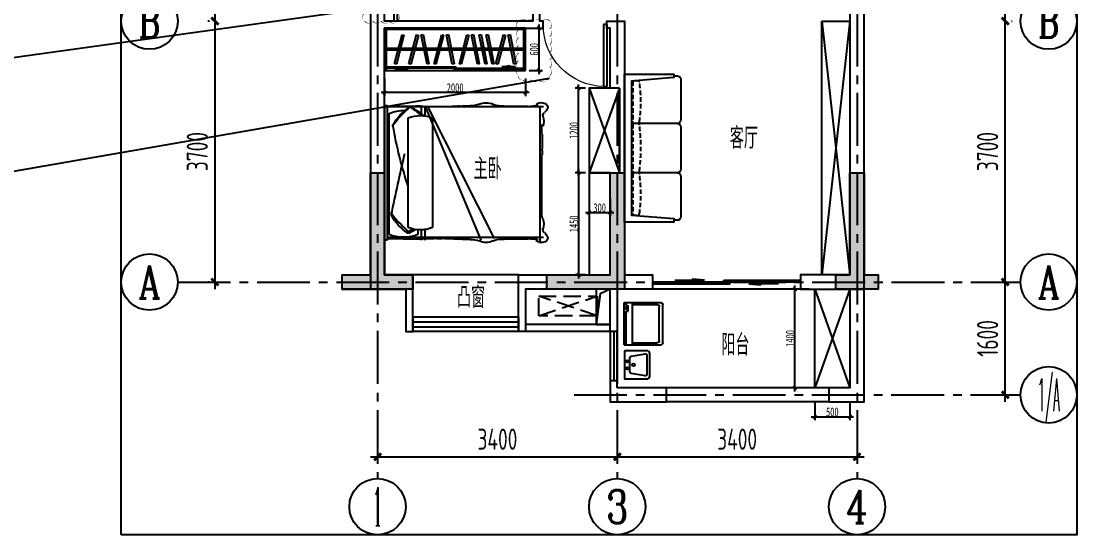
# Model space of a CAD drawing. Header units: millimetres. Extents: x -114775 to 228300, y -175499 to 108657.
# Drawn here: x 21419 to 36392, y -72036 to -64750 of the extents above; entities that cross this region are included whole.
import ezdxf
from ezdxf.enums import TextEntityAlignment as Align

# ---------------------------------------------------------------- set-up
doc = ezdxf.new("R2010")
doc.units = ezdxf.units.MM
doc.header["$LTSCALE"] = 1000
for name, pattern in [('CENTER', [50.8, 31.75, -6.35, 6.35, -6.35]), ('CENTER2', [1.125, 0.75, -0.125, 0.125, -0.125]), ('DASH', [0.35, 0.25, -0.1]), ('DASHED', [19.05, 12.7, -6.35])]:
    doc.linetypes.add(name, pattern=pattern)
doc.layers.get('0').update_dxf_attribs({"linetype": 'CONTINUOUS'})
doc.layers.get('Defpoints').update_dxf_attribs({"color": 6, "linetype": 'CONTINUOUS'})
for name, color, linetype in [('6#轴网(1-4)20181120$0$11 12 17 18 19 20 21 22-ZW$0$AXIS_轴号_A', 8, 'CONTINUOUS'), ('6#轴网(1-4)20181120$0$11 12 17 18 19 20 21 22-ZW$0$AXIS_轴文_A', 8, 'CONTINUOUS'), ('6#轴网(1-4)20181120$0$AXIS_TEXT', 8, 'CONTINUOUS'), ('A-FUR', 8, 'CONTINUOUS'), ('A-Lvtry', 5, 'CONTINUOUS'), ('A-洞口', 105, 'CONTINUOUS'), ('A-看线', 105, 'CONTINUOUS'), ('A-空调室外机', 5, 'DASH'), ('AE-FLOR', 151, 'CONTINUOUS'), ('AXIS', 253, 'CENTER'), ('DIM', 3, 'CONTINUOUS'), ('P-活动家具', 146, 'CONTINUOUS'), ('PUB_HATCH', 8, 'CONTINUOUS'), ('PUB_TEXT', 7, 'CONTINUOUS'), ('WALL', 2, 'CONTINUOUS'), ('WINDOW', 4, 'CONTINUOUS'), ('剪力墙', 6, 'CONTINUOUS'), ('家具', 8, 'CONTINUOUS'), ('栏杆', 142, 'CONTINUOUS')]:
    doc.layers.add(name, color=color, linetype=linetype)
doc.layers.add('S-ANNO-REVS', color=1, linetype='CONTINUOUS', true_color=0xff0000, plot=False)
doc.styles.add('6#轴网(1-4)20181120$0$11 12 17 18 19 20 21 22-ZW$0$_TCH_AXIS', font='COMPLEX', dxfattribs={"bigfont": 'GBCBIG'})
doc.styles.add('6#轴网(1-4)20181120$0$COMPLEX', font='COMPLEX')
doc.styles.add('DIM', font='', dxfattribs={"width": 0.7})
doc.styles.get("Standard").update_dxf_attribs({"font": 'tssdeng.shx', "bigfont": 'tssdchn.shx'})
doc.styles.add('ZZ', font='tssdeng.shx', dxfattribs={"width": 0.7, "bigfont": 'tssdchn.shx'})
doc.styles.get('DIM').set_extended_font_data('SimSun')
doc.dimstyles.new('TSSD_100_100', dxfattribs={"dimtxt": 300, "dimasz": 100, "dimexe": 100, "dimexo": 250, "dimgap": 100, "dimtad": 1, "dimdec": 0, "dimzin": 0, "dimdsep": 46, "dimtxsty": 'ZZ', "dimblk": 'ARCHTICK', "dimcen": 0, "dimdle": 100, "dimclrd": 256, "dimclrt": 7, "dimadec": 0, "dimazin": 0, "dimtfac": 1, "dimtdec": 0, "dimtix": 1, "dimtmove": 2, "dimatfit": 3, "dimfxl": 0, "dimtolj": 1, "dimtzin": 0, "dimarcsym": 0})
doc.dimstyles.new('金螳螂1-50', dxfattribs={"dimscale": 50, "dimtxt": 2.5, "dimasz": 1, "dimexe": 1, "dimexo": 1, "dimgap": 0.1, "dimtad": 1, "dimdec": 0, "dimrnd": 5, "dimzin": 0, "dimdsep": 46, "dimtxsty": 'DIM', "dimblk": 'ARCHTICK', "dimcen": 2, "dimdle": 1, "dimclrd": 254, "dimclre": 254, "dimclrt": 30, "dimadec": 0, "dimazin": 0, "dimtfac": 1, "dimtdec": 0, "dimtix": 1, "dimtmove": 2, "dimatfit": 3, "dimldrblk": 'A', "dimfxl": 0, "dimtolj": 1, "dimtzin": 0, "dimarcsym": 0})

# ---------------------------------------------------------------- blocks, each defined once
blk = doc.blocks.new('u5g')
at = {"color": 8, "linetype": 'DASH', "ltscale": 20}
for p, q in [((28966, -300), (28976, -300)), ((28966, -350), (28976, -350)), ((28976, -300), (28976, -350)), ((30641, -313), (28976, -313)), ((30641, -338), (28976, -338)), ((30651, -300), (30641, -300)), ((30641, -300), (30641, -350)), ((30651, -350), (30641, -350))]:
    blk.add_line(p, q, dxfattribs=at)
at = {"color": 8, "ltscale": 20}
for p, q in [((29071, -623), (29236, -623)), ((29236, -623), (29141, -642)), ((29141, -642), (29141, -623)), ((30381, -595), (30476, -576)), ((30546, -595), (30381, -595)), ((30476, -576), (30476, -595))]:
    blk.add_line(p, q, dxfattribs=at)
at = {"linetype": 'DASH', "ltscale": 20}
for points in [[(30671, 0), (28946, 0), (28946, -650), (30671, -650)], [(28966, -595), (29819, -595), (29819, -615), (28966, -615)], [(29799, -615), (30651, -615), (30651, -635), (29799, -635)]]:
    blk.add_lwpolyline(points, close=True, dxfattribs=at)
blk.add_lwpolyline([(30651, -650), (30651, -20), (28966, -20), (28966, -650)], dxfattribs=at)
at = {"color": 8, "linetype": 'DASH', "ltscale": 20}
for points in [[(29067, -548), (29160, -100), (29183, -105), (29090, -552)], [(29243, -548), (29337, -100), (29360, -105), (29266, -552)], [(29465, -554), (29394, -102), (29417, -98), (29488, -550)], [(29551, -548), (29644, -100), (29667, -105), (29574, -552)], [(29774, -554), (29703, -102), (29726, -98), (29797, -550)], [(29860, -548), (29953, -100), (29976, -105), (29883, -552)], [(30081, -554), (30010, -102), (30033, -98), (30104, -550)], [(30174, -554), (30103, -102), (30127, -98), (30197, -550)], [(30260, -554), (30189, -102), (30212, -98), (30283, -550)], [(30306, -548), (30400, -100), (30423, -105), (30329, -552)], [(30527, -554), (30456, -102), (30480, -98), (30550, -550)]]:
    blk.add_lwpolyline(points, close=True, dxfattribs=at)
blk = doc.blocks.new('床-次')
for p, q in [((-40, -1150, 0), (-40, 750)), ((-40, 750), (0, 750)), ((0, 750), (0, -1150, 0)), ((-40, 738), (-2254, 738, 0)), ((-40, 738), (-2254, 738, 0)), ((-2200, 738, 0), (-2200, -1201, 0)), ((-608, 738), (-1552, -1132, 0)), ((-575, 738), (-1364, -1158, 0)), ((-571, 738), (-571, 606)), ((-520, 738), (-520, 615)), ((-63, -1076, 0), (-63, 641)), ((-678, 577), (-678, -978, 0)), ((-336, -978, 0), (-336, 577)), ((-571, -991, 0), (-571, -1158, 0)), ((-520, -1000, 0), (-520, -1158, 0)), ((-473, -1011, 0), (-473, -1076, 0)), ((-40, -1112, 0), (-2254, -1112, 0)), ((-40, -1115, 0), (-2254, -1115, 0)), ((0, -1150, 0), (-40, -1150, 0)), ((0, -1150, 0), (0, -1150, 0))]:
    blk.add_line(p, q)
for centre, radius, start, end in [((-2251, 726, 0), 61.8, 114.6552, 197.0582), ((-2225, 689, 0), 106, 45.7841, 118.7213), ((-2151, 749, 0), 16, 93.3957, 183.4418), ((-1636, 955), 209, 267.1562, 297.4576), ((-1447, 581), 210, 87.9632, 116.1276), ((-1431, 599), 192, 63.047, 92.6492), ((-1226, 1105), 355, 250.6064, 272.328), ((-1221, -1525), 2276, 85.9688, 89.7495), ((-2183, 764, 0), 138, 203.7061, 231.956), ((-2298, 610, 0), 53.6, 340.2311, 55.8644), ((-2166, -467, 0), 1215, 83.9678, 90.0408), ((-1899, 5580, 0), 4841, 268.3597, 272.9952), ((-909, 2045), 1309, 263.3302, 272.3581), ((-778, -774), 1513, 87.0776, 92.9224), ((-656, 1541), 806, 266.782, 275.5915), ((-507, 162), 449, 67.6212, 112.3788), ((-481, 164), 584, 86.0367, 99.5331), ((-58, 47), 749, 113.8347, 131.4622), ((532, -530), 1549, 124.5749, 131.8881), ((-775, -20652), 21401, 88.4924, 89.1043), ((-1547, -637), 1811, 37.3131, 49.4206), ((-690, 186), 638, 26.4088, 59.0003), ((-268, 143), 539, 67.6212, 92.1024), ((-160, -2198), 2940, 87.6616, 91.0116), ((-2020, 531, 0), 236, 164.9987, 197.1808), ((-2203, 452, 0), 43.4, 129.0734, 167.946), ((-3162, 430, 0), 934, 354.9526, 3.4165), ((-6496, 1599, 0), 6477, 341.995, 349.9541), ((5543, 272, 0), 7776, 179.4426, 181.0757), ((-1420, 79, 0), 813, 176.6723, 181.7242), ((-31235, -432, 0), 29007, 359.3067, 0.9616), ((-24545, -5741, 0), 24944, 11.4301, 13.4742), ((-2020, -928, 0), 236, 162.8192, 195.0013), ((-2529, -762, 0), 300, 341.3052, 356.0421), ((-1524, 333, 0), 1811, 309.9646, 322.6869), ((-667, -514, 0), 638, 300.9997, 333.5912), ((-2298, -1007, 0), 53.6, 304.1356, 19.7689), ((-507, -563, 0), 449, 247.6212, 292.3788), ((-35, -375, 0), 749, 237.4638, 246.1653), ((555, 226, 0), 1549, 231.6372, 235.4251), ((-2251, -1123, 0), 61.8, 162.9418, 245.3448), ((-2183, -1161, 0), 138, 128.044, 156.2939), ((-2225, -1086, 0), 106, 241.2787, 314.2159), ((-2166, 70, 0), 1215, 269.9592, 276.0322), ((-2151, -1146, 0), 16, 176.5582, 266.6043), ((-1899, -5977, 0), 4841, 87.0048, 91.6403), ((-1636, -1352, 0), 209, 62.5424, 92.8438), ((-1447, -978, 0), 210, 243.8724, 272.0368), ((-1431, -996, 0), 192, 267.3508, 296.953), ((-1226, -1502, 0), 355, 87.672, 109.3936), ((-1221, 1128, 0), 2276, 270.2505, 274.0312), ((-909, -2442, 0), 1309, 87.6419, 96.6698), ((-778, 377, 0), 1513, 267.0776, 272.9224), ((-656, -1938, 0), 806, 84.4085, 93.218), ((-481, -561, 0), 584, 260.4669, 273.9633), ((-268, -577, 0), 539, 247.6212, 292.3788), ((-775, 20255, 0), 21401, 270.8957, 271.5076), ((-160, 1801, 0), 2940, 268.9884, 272.3384)]:
    blk.add_arc(centre, radius, start, end)
blk = doc.blocks.new('6#轴网(1-4)20181120$0$_AXISO')
at = {"color": 8}
blk.add_circle((0, 0), 0.5, dxfattribs=at)
at = {"layer": '6#轴网(1-4)20181120$0$AXIS_TEXT', "color": 8, "style": '6#轴网(1-4)20181120$0$COMPLEX', "width": 1.041667}
blk.add_attdef('A', text='', height=0.56, dxfattribs=at).set_placement((-0.25, -0.28), (0.25, -0.28), align=Align.FIT)
blk = doc.blocks.new('_ArchTick')
at = {"color": 0, "linetype": 'ByBlock', "const_width": 0.4}
blk.add_lwpolyline([(-0.5, -0.5), (0.5, 0.5)], dxfattribs=at)
blk = doc.blocks.new('*D385')
at = {"layer": 'Defpoints', "color": 0}
for p in [(3400, -1600), (0, -1725), (3400, -2379)]:
    blk.add_point(p, dxfattribs=at)
at = {"layer": 'DIM', "color": 0, "lineweight": -2}
for p, q in [((3400, -1850), (3400, -2479)), ((0, -1975), (0, -2479))]:
    blk.add_line(p, q, dxfattribs=at)
at = {"layer": 'DIM', "lineweight": -2}
blk.add_line((-100, -2379), (3500, -2379), dxfattribs=at)
at = {"layer": 'DIM', "lineweight": -2, "xscale": 100, "yscale": 100, "zscale": 100, "rotation": 180}
blk.add_blockref('_ArchTick', (0, -2379), dxfattribs=at)
at = {"layer": 'DIM', "lineweight": -2, "xscale": 100, "yscale": 100, "zscale": 100}
blk.add_blockref('_ArchTick', (3400, -2379), dxfattribs=at)
at = {"layer": 'DIM', "color": 7, "insert": (1700, -2129), "char_height": 300, "attachment_point": 5, "style": 'ZZ'}
blk.add_mtext('\\A1;3400', dxfattribs=at)
blk = doc.blocks.new('*D386')
at = {"layer": 'Defpoints', "color": 0}
for p in [(3400, -1600), (6800, -1600), (6800, -2379)]:
    blk.add_point(p, dxfattribs=at)
at = {"layer": 'DIM', "color": 0, "lineweight": -2}
for p, q in [((3400, -1850), (3400, -2479)), ((6800, -1850), (6800, -2479))]:
    blk.add_line(p, q, dxfattribs=at)
at = {"layer": 'DIM', "lineweight": -2}
blk.add_line((3300, -2379), (6900, -2379), dxfattribs=at)
at = {"layer": 'DIM', "lineweight": -2, "xscale": 100, "yscale": 100, "zscale": 100, "rotation": 180}
blk.add_blockref('_ArchTick', (3400, -2379), dxfattribs=at)
at = {"layer": 'DIM', "lineweight": -2, "xscale": 100, "yscale": 100, "zscale": 100}
blk.add_blockref('_ArchTick', (6800, -2379), dxfattribs=at)
at = {"layer": 'DIM', "color": 7, "insert": (5100, -2129), "char_height": 300, "attachment_point": 5, "style": 'ZZ'}
blk.add_mtext('\\A1;3400', dxfattribs=at)
blk = doc.blocks.new('*D387')
at = {"layer": 'Defpoints', "color": 0}
for p in [(-2135, 5800), (-2307, 3800), (-2135, 3800)]:
    blk.add_point(p, dxfattribs=at)
at = {"layer": 'DIM', "lineweight": -2}
blk.add_line((-2307, 5900), (-2307, 3700), dxfattribs=at)
at = {"layer": 'DIM', "color": 0, "lineweight": -2}
for p, q in [((-2385, 5800), (-2407, 5800)), ((-2385, 3800), (-2407, 3800))]:
    blk.add_line(p, q, dxfattribs=at)
at = {"layer": 'DIM', "lineweight": -2, "xscale": 100, "yscale": 100, "zscale": 100}
for p, rotation in [((-2307, 5800), 90), ((-2307, 3800), 270)]:
    blk.add_blockref('_ArchTick', p, dxfattribs=dict(at, rotation=rotation))
at = {"layer": 'DIM', "color": 7, "insert": (-2557, 4800), "char_height": 300, "attachment_point": 5, "rotation": 90, "style": 'ZZ'}
blk.add_mtext('\\A1;2000', dxfattribs=at)
blk = doc.blocks.new('*D388')
at = {"layer": 'Defpoints', "color": 0}
for p in [(-2135, 3800), (-2307, 100), (-2135, 100)]:
    blk.add_point(p, dxfattribs=at)
at = {"layer": 'DIM', "lineweight": -2}
blk.add_line((-2307, 3900), (-2307, 0), dxfattribs=at)
at = {"layer": 'DIM', "color": 0, "lineweight": -2}
for p, q in [((-2385, 3800), (-2407, 3800)), ((-2385, 100), (-2407, 100))]:
    blk.add_line(p, q, dxfattribs=at)
at = {"layer": 'DIM', "lineweight": -2, "xscale": 100, "yscale": 100, "zscale": 100}
for p, rotation in [((-2307, 3800), 90), ((-2307, 100), 270)]:
    blk.add_blockref('_ArchTick', p, dxfattribs=dict(at, rotation=rotation))
at = {"layer": 'DIM', "color": 7, "insert": (-2557, 1950), "char_height": 300, "attachment_point": 5, "rotation": 90, "style": 'ZZ'}
blk.add_mtext('\\A1;3700', dxfattribs=at)
blk = doc.blocks.new('*D390')
at = {"layer": 'Defpoints', "color": 0}
for p in [(8739, 100), (8902, 100), (8739, -1500)]:
    blk.add_point(p, dxfattribs=at)
at = {"layer": 'DIM', "lineweight": -2}
blk.add_line((8902, -1600), (8902, 200), dxfattribs=at)
at = {"layer": 'DIM', "color": 0, "lineweight": -2}
for p, q in [((8989, 100), (9002, 100)), ((8989, -1500), (9002, -1500))]:
    blk.add_line(p, q, dxfattribs=at)
at = {"layer": 'DIM', "lineweight": -2, "xscale": 100, "yscale": 100, "zscale": 100}
for p, rotation in [((8902, 100), 90), ((8902, -1500), 270)]:
    blk.add_blockref('_ArchTick', p, dxfattribs=dict(at, rotation=rotation))
at = {"layer": 'DIM', "color": 7, "insert": (8652, -700), "char_height": 300, "attachment_point": 5, "rotation": 90, "style": 'ZZ'}
blk.add_mtext('\\A1;1600', dxfattribs=at)
blk = doc.blocks.new('*D391')
at = {"layer": 'Defpoints', "color": 0}
for p in [(8739, 3800), (8902, 3800), (8739, 100)]:
    blk.add_point(p, dxfattribs=at)
at = {"layer": 'DIM', "lineweight": -2}
blk.add_line((8902, 0), (8902, 3900), dxfattribs=at)
at = {"layer": 'DIM', "color": 0, "lineweight": -2}
for p, q in [((8989, 3800), (9002, 3800)), ((8989, 100), (9002, 100))]:
    blk.add_line(p, q, dxfattribs=at)
at = {"layer": 'DIM', "lineweight": -2, "xscale": 100, "yscale": 100, "zscale": 100}
for p, rotation in [((8902, 3800), 90), ((8902, 100), 270)]:
    blk.add_blockref('_ArchTick', p, dxfattribs=dict(at, rotation=rotation))
at = {"layer": 'DIM', "color": 7, "insert": (8652, 1950), "char_height": 300, "attachment_point": 5, "rotation": 90, "style": 'ZZ'}
blk.add_mtext('\\A1;3700', dxfattribs=at)
blk = doc.blocks.new('*D392')
at = {"layer": 'Defpoints', "color": 0}
for p in [(8739, 5800), (8902, 5800), (8739, 3800)]:
    blk.add_point(p, dxfattribs=at)
at = {"layer": 'DIM', "lineweight": -2}
blk.add_line((8902, 3700), (8902, 5900), dxfattribs=at)
at = {"layer": 'DIM', "color": 0, "lineweight": -2}
for p, q in [((8989, 5800), (9002, 5800)), ((8989, 3800), (9002, 3800))]:
    blk.add_line(p, q, dxfattribs=at)
at = {"layer": 'DIM', "lineweight": -2, "xscale": 100, "yscale": 100, "zscale": 100}
for p, rotation in [((8902, 5800), 90), ((8902, 3800), 270)]:
    blk.add_blockref('_ArchTick', p, dxfattribs=dict(at, rotation=rotation))
at = {"layer": 'DIM', "color": 7, "insert": (8652, 4800), "char_height": 300, "attachment_point": 5, "rotation": 90, "style": 'ZZ'}
blk.add_mtext('\\A1;2000', dxfattribs=at)
blk = doc.blocks.new('A$C68CA6050')
blk.add_wipeout([(0, 850), (2100, 850), (2100, 150), (2075, 150), (2075, 100), (2072, 83), (2060, 65), (2040, 52), (2025, 50), (1450, 50), (1437, 52), (1423, 58), (1415, 65), (1407, 74), (1403, 82), (1400, 100), (1398, 86), (1395, 79), (1391, 71), (1380, 60), (1364, 52), (1350, 50), (750, 50), (733, 53), (725, 57), (715, 65), (708, 73), (703, 82), (701, 89), (700, 100), (698, 86), (694, 77), (691, 71), (685, 65), (677, 58), (670, 54), (650, 50), (641, 50), (75, 50), (58, 53), (40, 65), (32, 75), (26, 89), (25, 100), (25, 150), (0, 150)]).translate(0, 0, 0).dxf.layer = 'P-活动家具'
at = {"layer": 'P-活动家具', "elevation": 0}
blk.add_lwpolyline([(1050, 50), (1043, 50), (750, 50, -0.414214), (700, 100, -0.414214), (650, 50), (75, 50, -0.414214), (25, 100), (25, 150), (0, 150), (0, 850), (1050, 850), (2100, 850), (2100, 150), (2075, 150), (2075, 100, -0.414214), (2025, 50), (1450, 50, -0.414214), (1400, 100, -0.414214), (1350, 50), (1057, 50)], format="xyb", close=True, dxfattribs=at)
for points in [[(0, 850), (2100, 850), (2100, 150), (2050, 150), (2000, 750), (100, 750), (50, 150), (0, 150), (0, 850)], [(700, 100), (700, 750)], [(1400, 100), (1400, 750)]]:
    blk.add_lwpolyline(points, dxfattribs=at)
at = {"layer": 'P-活动家具', "color": 251, "linetype": 'DASHED', "ltscale": 0.005, "elevation": 0}
for points in [[(103, 729, -0.008996), (692, 729, -0.12873), (695, 650, -0.310462), (679, 636, -0.072657), (116, 636, -0.310462), (101, 650, -0.12873), (103, 729, -0.746294)], [(1392, 729, 0.007743), (708, 729, 0.12873), (705, 650, 0.310462), (721, 636, 0.062134), (1379, 636, 0.310462), (1395, 650, 0.12873), (1392, 729, 0.746294)], [(1996, 729, 0.009023), (1409, 729, 0.12873), (1406, 650, 0.310462), (1422, 636, 0.072882), (1983, 636, 0.310462), (1999, 650, 0.12873), (1996, 729, 0.746294)]]:
    blk.add_lwpolyline(points, format="xyb", dxfattribs=at)
blk = doc.blocks.new('*D343')
at = {"layer": 'Defpoints', "color": 0}
for p in [(26574, -65450), (28574, -65450), (26574, -65762)]:
    blk.add_point(p, dxfattribs=at)
at = {"layer": 'DIM', "color": 254, "lineweight": -2}
for p, q in [((26574, -65562), (26574, -65812)), ((28574, -65562), (28574, -65812)), ((28624, -65762), (26524, -65762))]:
    blk.add_line(p, q, dxfattribs=at)
at = {"layer": 'DIM', "color": 254, "lineweight": -2, "xscale": 50, "yscale": 50, "zscale": 50, "rotation": 180}
blk.add_blockref('_ArchTick', (26574, -65762), dxfattribs=at)
at = {"layer": 'DIM', "color": 254, "lineweight": -2, "xscale": 50, "yscale": 50, "zscale": 50}
blk.add_blockref('_ArchTick', (28574, -65762), dxfattribs=at)
at = {"layer": 'DIM', "color": 30, "insert": (27574, -65694), "char_height": 125, "attachment_point": 5, "style": 'DIM'}
blk.add_mtext('\\A1;2000', dxfattribs=at)
blk = doc.blocks.new('A')
for p, q in [((-0.37, 0), (-2.13, 0)), ((-1.44, 1.15), (-1.09, 1.44)), ((-1.44, 1.15), (-0.37, 0)), ((-1.44, -1.15), (-0.37, 0)), ((-1.09, 1.44), (0, 0)), ((-1.09, -1.44), (0, 0)), ((-1.44, -1.15), (-1.09, -1.44))]:
    blk.add_line(p, q)
for points in [[(-1.44, 1.15), (-1.09, 1.44), (-0.37, 0), (0, 0)], [(-1.44, -1.15), (-1.09, -1.44), (-0.37, 0), (0, 0)]]:
    blk.add_solid(points)
blk = doc.blocks.new('ktswaj')
at = {"linetype": 'DASH'}
blk.add_lwpolyline([(15990, 179083), (15990, 178253), (16268, 178253), (16268, 179083)], close=True, dxfattribs=at)
for points in [[(15990, 179083), (16268, 178253)], [(15990, 178253), (16268, 179083)]]:
    blk.add_lwpolyline(points, dxfattribs=at)
blk = doc.blocks.new('$DorLib2D$00000131')
at = {"color": 0, "linetype": 'Continuous'}
for p, q in [((0.15, 0.125), (0.2319, 0.1973)), ((0.2319, 0.1973), (0.2319, 0.125)), ((-0.5, 0.125), (-0.5, 0)), ((0.0192, 0.125), (-0.5, 0.125)), ((0.0192, 0), (0.0192, 0.125)), ((0.35, 0.125), (0.15, 0.125)), ((-0.5, 0), (0.0192, 0)), ((-0.024, 0), (0.5, 0)), ((-0.024, -0.125), (-0.024, 0)), ((0.5, 0), (0.5, -0.125)), ((-0.35, -0.125), (-0.15, -0.125)), ((-0.2319, -0.1973), (-0.2319, -0.125)), ((-0.15, -0.125), (-0.2319, -0.1973)), ((0.5, -0.125), (-0.024, -0.125))]:
    blk.add_line(p, q, dxfattribs=at)
blk = doc.blocks.new('$TCHSYS$WIN2D')
for p, q in [((-0.5, 0.5), (0.5, 0.5)), ((-0.5, 0.5), (-0.5, -0.5)), ((0.5, 0.5), (0.5, -0.5)), ((0.5, 0.1667), (-0.5, 0.1667)), ((0.5, -0.1667), (-0.5, -0.1667)), ((-0.5, -0.5), (0.5, -0.5))]:
    blk.add_line(p, q)
blk = doc.blocks.new('$DorLib2D$00000001')
for p, q in [((0.45, 0.975), (0.5, 0.975)), ((0.45, 0), (0.45, 0.975)), ((0.5, 0), (0.5, 0.975)), ((0.5, 0), (0.45, 0))]:
    blk.add_line(p, q)
at = {"lineweight": 13}
blk.add_arc((0.475, 0), 0.975, 91.4693, 180, dxfattribs=at)
blk = doc.blocks.new('B20190310213323')
at = {"layer": 'PUB_HATCH'}
for points in [[(-400, 0), (-400, 200), (0, 200), (0, 1650), (200, 1650), (200, 200), (600, 200), (600, 0)], [(3400, 200), (3400, 1650), (3600, 1650), (3600, 0), (2500, 0), (2500, 200)], [(6600, 0), (6600, 200), (6800, 200), (6800, 1650), (7000, 1650), (7000, 200), (7200, 200), (7200, 0)]]:
    blk.add_hatch(color=256, dxfattribs=at).paths.add_polyline_path(points)
at = {"layer": 'A-洞口'}
blk.add_lwpolyline([(3200, 0), (3200, -500), (3400, -500), (3400, 0)], close=True, dxfattribs=at)
blk.add_lwpolyline([(3400, 0), (3257, -66), (3200, -500)], dxfattribs=at)
at = {"layer": 'A-看线'}
blk.add_lwpolyline([(2100, 200), (600, 200)], dxfattribs=at)
at = {"layer": 'AE-FLOR'}
for points in [[(3400, -600), (3400, -1300)], [(3500, -1300), (3500, -600)], [(6500, -1400), (4200, -1400)], [(6500, -1600), (4200, -1600)]]:
    blk.add_lwpolyline(points, dxfattribs=at)
at = {"layer": 'WALL'}
for p, q in [((3530, 2850), (3530, 1650)), ((3600, 2850), (3600, 1650))]:
    blk.add_line(p, q, dxfattribs=at)
for points in [[(7000, 100), (7000, 9000), (6700, 9000), (6700, 8800), (6800, 8800), (6800, 200), (6100, 200), (6100, 0), (6800, 0), (6800, -1400), (6500, -1400), (6500, -1600), (7000, -1600)], [(3500, -1400), (3500, -1300), (3400, -1300), (3400, -1600), (4200, -1600), (4200, -1400)]]:
    blk.add_lwpolyline(points, close=True, dxfattribs=at)
for points in [[(600, -400), (600, 200), (200, 200), (200, 3700), (2450, 3700), (2450, 3800), (2400, 3800), (2400, 4800), (2300, 4800), (2300, 3800), (200, 3800), (200, 6500), (0, 6500), (0, 0), (500, 0), (500, -600), (600, -600), (600, -400)], [(200, 5700), (200, 4800), (380, 4800), (380, 3800)], [(200, 4750), (330, 4750), (330, 3800)], [(3400, 2850), (3400, 3700), (3350, 3700), (3350, 3800), (3600, 3800), (3600, 2850)], [(3530, 2850), (3400, 2850), (3400, 2850)], [(3600, 1650), (3600, 200), (4000, 200), (4000, 0), (3500, 0), (3500, -600), (3400, -600), (3400, 0), (2200, 0), (2200, -600), (2100, -600), (2100, -400), (2100, 200), (3400, 200), (3400, 1650)], [(3400, 1650), (3530, 1650)]]:
    blk.add_lwpolyline(points, dxfattribs=at)
at = {"layer": 'WINDOW'}
blk.add_line((6100, 0), (4000, 0), dxfattribs=at)
at = {"layer": '剪力墙', "elevation": 0}
for points in [[(-400, 0), (-400, 200), (0, 200), (0, 1650), (200, 1650), (200, 200), (600, 200), (600, 0), (-400, 0), (200, 0)], [(6600, 0), (6600, 200), (6800, 200), (6800, 1650), (7000, 1650), (7000, 200), (7200, 200), (7200, 0), (6600, 0), (7000, 0)], [(3600, 200), (3600, 200)]]:
    blk.add_lwpolyline(points, dxfattribs=at)
blk.add_lwpolyline([(3400, 200), (3400, 1650), (3600, 1650), (3600, 0), (2500, 0), (2500, 200)], close=True, dxfattribs=at)
at = {"layer": '栏杆'}
for points in [[(3400, -500), (2200, -500)], [(3400, -600), (2200, -600)]]:
    blk.add_lwpolyline(points, dxfattribs=at)
at = {"layer": 'A-空调室外机', "extrusion": (0, 0, -1), "zscale": -1, "rotation": 90}
blk.add_blockref('ktswaj', (175868, -16368), dxfattribs=at)
at = {"layer": 'WINDOW', "xscale": -900, "yscale": 900, "zscale": -900, "rotation": 180}
blk.add_blockref('$DorLib2D$00000001', (2900, 3750), dxfattribs=at)
at = {"layer": 'WINDOW', "yscale": 200}
for name, p, xscale, zscale in [('$DorLib2D$00000131', (5050, 100), -2100, 2100), ('$TCHSYS$WIN2D', (1350, -500), -1500, 1500)]:
    blk.add_blockref(name, p, dxfattribs=dict(at, xscale=xscale, zscale=zscale))
blk = doc.blocks.new('*D437')
at = {"layer": 'Defpoints', "color": 0}
for p in [(29474, -66900), (29774, -66900), (29774, -67465)]:
    blk.add_point(p, dxfattribs=at)
at = {"layer": 'DIM', "color": 254, "lineweight": -2}
for p, q in [((29474, -67265), (29474, -67515)), ((29774, -67265), (29774, -67515)), ((29424, -67465), (29824, -67465))]:
    blk.add_line(p, q, dxfattribs=at)
at = {"layer": 'DIM', "color": 254, "lineweight": -2, "xscale": 50, "yscale": 50, "zscale": 50, "rotation": 180}
blk.add_blockref('_ArchTick', (29474, -67465), dxfattribs=at)
at = {"layer": 'DIM', "color": 254, "lineweight": -2, "xscale": 50, "yscale": 50, "zscale": 50}
blk.add_blockref('_ArchTick', (29774, -67465), dxfattribs=at)
at = {"layer": 'DIM', "color": 30, "insert": (29624, -67397), "char_height": 125, "attachment_point": 5, "style": 'DIM'}
blk.add_mtext('\\A1;300', dxfattribs=at)
blk = doc.blocks.new('*D438')
at = {"layer": 'Defpoints', "color": 0}
for p in [(28574, -64850), (28764, -64850), (28574, -65450)]:
    blk.add_point(p, dxfattribs=at)
at = {"layer": 'DIM', "color": 254, "lineweight": -2}
for p, q in [((28764, -65500), (28764, -64800)), ((28624, -64850), (28814, -64850)), ((28624, -65450), (28814, -65450))]:
    blk.add_line(p, q, dxfattribs=at)
at = {"layer": 'DIM', "color": 254, "lineweight": -2, "xscale": 50, "yscale": 50, "zscale": 50}
for p, rotation in [((28764, -64850), 90), ((28764, -65450), 270)]:
    blk.add_blockref('_ArchTick', p, dxfattribs=dict(at, rotation=rotation))
at = {"layer": 'DIM', "color": 30, "insert": (28696, -65150), "char_height": 125, "attachment_point": 5, "rotation": 90, "style": 'DIM'}
blk.add_mtext('\\A1;600', dxfattribs=at)
blk = doc.blocks.new('*D443')
at = {"layer": 'Defpoints', "color": 0}
for p in [(32394, -68550), (32674, -68550), (32674, -69950)]:
    blk.add_point(p, dxfattribs=at)
at = {"layer": 'DIM', "color": 254, "lineweight": -2}
for p, q in [((32594, -68550), (32344, -68550)), ((32394, -70000), (32394, -68500)), ((32594, -69950), (32344, -69950))]:
    blk.add_line(p, q, dxfattribs=at)
at = {"layer": 'DIM', "color": 254, "lineweight": -2, "xscale": 50, "yscale": 50, "zscale": 50}
for p, rotation in [((32394, -68550), 90), ((32394, -69950), 270)]:
    blk.add_blockref('_ArchTick', p, dxfattribs=dict(at, rotation=rotation))
at = {"layer": 'DIM', "color": 30, "insert": (32326, -69250), "char_height": 125, "attachment_point": 5, "rotation": 90, "style": 'DIM'}
blk.add_mtext('\\A1;1400', dxfattribs=at)
blk = doc.blocks.new('*D444')
at = {"layer": 'Defpoints', "color": 0}
for p in [(32674, -69950), (33174, -69950), (33174, -70360)]:
    blk.add_point(p, dxfattribs=at)
at = {"layer": 'DIM', "color": 254, "lineweight": -2}
for p, q in [((32674, -70160), (32674, -70410)), ((33174, -70160), (33174, -70410)), ((32624, -70360), (33224, -70360))]:
    blk.add_line(p, q, dxfattribs=at)
at = {"layer": 'DIM', "color": 254, "lineweight": -2, "xscale": 50, "yscale": 50, "zscale": 50, "rotation": 180}
blk.add_blockref('_ArchTick', (32674, -70360), dxfattribs=at)
at = {"layer": 'DIM', "color": 254, "lineweight": -2, "xscale": 50, "yscale": 50, "zscale": 50}
blk.add_blockref('_ArchTick', (33174, -70360), dxfattribs=at)
at = {"layer": 'DIM', "color": 30, "insert": (32924, -70293), "char_height": 125, "attachment_point": 5, "style": 'DIM'}
blk.add_mtext('\\A1;500', dxfattribs=at)
blk = doc.blocks.new('*D445')
at = {"layer": 'Defpoints', "color": 0}
for p in [(29326, -65700), (29474, -65700), (29474, -66900)]:
    blk.add_point(p, dxfattribs=at)
at = {"layer": 'DIM', "color": 254, "lineweight": -2}
for p, q in [((29424, -65700), (29276, -65700)), ((29326, -66950), (29326, -65650)), ((29424, -66900), (29276, -66900))]:
    blk.add_line(p, q, dxfattribs=at)
at = {"layer": 'DIM', "color": 254, "lineweight": -2, "xscale": 50, "yscale": 50, "zscale": 50}
for p, rotation in [((29326, -65700), 90), ((29326, -66900), 270)]:
    blk.add_blockref('_ArchTick', p, dxfattribs=dict(at, rotation=rotation))
at = {"layer": 'DIM', "color": 30, "insert": (29259, -66300), "char_height": 125, "attachment_point": 5, "rotation": 90, "style": 'DIM'}
blk.add_mtext('\\A1;1200', dxfattribs=at)
blk = doc.blocks.new('*D446')
at = {"layer": 'Defpoints', "color": 0}
for p in [(29474, -66900), (29326, -68350), (29474, -68350)]:
    blk.add_point(p, dxfattribs=at)
at = {"layer": 'DIM', "color": 254, "lineweight": -2}
for p, q in [((29424, -66900), (29276, -66900)), ((29326, -66850), (29326, -68400)), ((29424, -68350), (29276, -68350))]:
    blk.add_line(p, q, dxfattribs=at)
at = {"layer": 'DIM', "color": 254, "lineweight": -2, "xscale": 50, "yscale": 50, "zscale": 50}
for p, rotation in [((29326, -66900), 90), ((29326, -68350), 270)]:
    blk.add_blockref('_ArchTick', p, dxfattribs=dict(at, rotation=rotation))
at = {"layer": 'DIM', "color": 30, "insert": (29259, -67625), "char_height": 125, "attachment_point": 5, "rotation": 90, "style": 'DIM'}
blk.add_mtext('\\A1;1450', dxfattribs=at)
blk = doc.blocks.new('__附着_A10-SGT-95户型_TEN24QEP_设计区$0$A-Toilet-9')
for p, q in [((-300, 0), (-300, 520)), ((-270, 550), (270, 550)), ((-270, 120), (-270, 470)), ((-240, 500), (240, 500)), ((270, 120), (270, 470)), ((300, 0), (300, 520)), ((-300, 120), (300, 120)), ((-300, 30), (180, 30)), ((-300, 0), (300, 0)), ((180, 60), (260, 60)), ((180, 30), (180, 60)), ((260, 30), (260, 60)), ((260, 30), (300, 30))]:
    blk.add_line(p, q)
blk.add_circle((220, 30), 15)
for centre, start, end in [((-270, 520), 90, 180), ((-240, 470), 90, 180), ((240, 470), 0, 90), ((270, 520), 0, 90)]:
    blk.add_arc(centre, 30, start, end)
blk = doc.blocks.new('__附着_A10-SGT-95户型_TEN24QEP_设计区$0$A-Kitchen-9')
at = {"ltscale": 0.6}
blk.add_line((400, -320), (400, 0), dxfattribs=at)
blk.add_lwpolyline([(400, 0), (0, 0), (0, -320, 0.414214), (40, -360), (360, -360, 0.414214), (400, -320)], format="xyb", dxfattribs=at)
blk.add_lwpolyline([(400, 0), (0, 0), (0, -320, 0.414214), (40, -360), (360, -360, 0.414214), (400, -320)], format="xyb", dxfattribs=at)
blk.add_lwpolyline([(323, -97), (356, -297, -0.463455), (336, -320), (64, -320, -0.463455), (44, -297), (77, -97, -0.366629), (97, -80), (303, -80, -0.366629)], format="xyb", close=True, dxfattribs=at)
blk.add_lwpolyline([(323, -97), (356, -297, -0.463455), (336, -320), (64, -320, -0.463455), (44, -297), (77, -97, -0.366629), (97, -80), (303, -80, -0.366629)], format="xyb", close=True, dxfattribs=at)
for centre, radius in [((150, -40), 15), ((200, -130), 20), ((250, -40), 15)]:
    blk.add_circle(centre, radius, dxfattribs=at)
blk = doc.blocks.new('B20190222125856')
at = {"layer": 'AXIS', "linetype": 'CENTER2'}
for p, q in [((0, 11781), (0, -2685.7)), ((3400, 11781), (3400, -2685.7)), ((6800, 11781), (6800, -2685.7)), ((-2834.7, 100), (9118.1, 100)), ((2786.3, -1500), (9118.1, -1500))]:
    blk.add_line(p, q, dxfattribs=at)
at = {"layer": '6#轴网(1-4)20181120$0$11 12 17 18 19 20 21 22-ZW$0$AXIS_轴号_A', "color": 6}
ref = blk.add_blockref('6#轴网(1-4)20181120$0$_AXISO', (-3234.7, 3800), dxfattribs=dict(at, xscale=800, yscale=800, zscale=800))
ref.add_attrib('A', 'B', dxfattribs={"layer": '6#轴网(1-4)20181120$0$11 12 17 18 19 20 21 22-ZW$0$AXIS_轴文_A', "height": 465.9, "style": '6#轴网(1-4)20181120$0$11 12 17 18 19 20 21 22-ZW$0$_TCH_AXIS', "width": 0.823529}).set_placement((-3390, 3567), (-3079.3, 3567), align=Align.FIT)
ref = blk.add_blockref('6#轴网(1-4)20181120$0$_AXISO', (9518.1, 3800), dxfattribs=dict(at, xscale=800, yscale=800, zscale=800))
ref.add_attrib('A', 'B', dxfattribs={"layer": '6#轴网(1-4)20181120$0$11 12 17 18 19 20 21 22-ZW$0$AXIS_轴文_A', "height": 465.9, "style": '6#轴网(1-4)20181120$0$11 12 17 18 19 20 21 22-ZW$0$_TCH_AXIS', "width": 0.823529}).set_placement((9362.8, 3567), (9673.4, 3567), align=Align.FIT)
ref = blk.add_blockref('6#轴网(1-4)20181120$0$_AXISO', (-3234.7, 100), dxfattribs=dict(at, xscale=800, yscale=800, zscale=800))
ref.add_attrib('A', 'A', dxfattribs={"layer": '6#轴网(1-4)20181120$0$11 12 17 18 19 20 21 22-ZW$0$AXIS_轴文_A', "height": 465.9, "style": '6#轴网(1-4)20181120$0$11 12 17 18 19 20 21 22-ZW$0$_TCH_AXIS', "width": 0.777778}).set_placement((-3390, -133), (-3079.3, -133), align=Align.FIT)
ref = blk.add_blockref('6#轴网(1-4)20181120$0$_AXISO', (9518.1, 100), dxfattribs=dict(at, xscale=800, yscale=800, zscale=800))
ref.add_attrib('A', 'A', dxfattribs={"layer": '6#轴网(1-4)20181120$0$11 12 17 18 19 20 21 22-ZW$0$AXIS_轴文_A', "height": 465.9, "style": '6#轴网(1-4)20181120$0$11 12 17 18 19 20 21 22-ZW$0$_TCH_AXIS', "width": 0.777778}).set_placement((9362.8, -133), (9673.4, -133), align=Align.FIT)
ref = blk.add_blockref('6#轴网(1-4)20181120$0$_AXISO', (9518.1, -1500), dxfattribs=dict(at, xscale=800, yscale=800, zscale=800))
ref.add_attrib('A', '1/A', dxfattribs={"layer": '6#轴网(1-4)20181120$0$11 12 17 18 19 20 21 22-ZW$0$AXIS_轴文_A', "height": 465.95, "style": '6#轴网(1-4)20181120$0$11 12 17 18 19 20 21 22-ZW$0$_TCH_AXIS', "width": 0.254545}).set_placement((9362.8, -1733), (9673.4, -1733), align=Align.FIT)
at = {"layer": '6#轴网(1-4)20181120$0$11 12 17 18 19 20 21 22-ZW$0$AXIS_轴号_A'}
ref = blk.add_blockref('6#轴网(1-4)20181120$0$_AXISO', (0, -3085.7), dxfattribs=dict(at, xscale=800, yscale=800, zscale=800))
ref.add_attrib('A', '1', dxfattribs={"layer": '6#轴网(1-4)20181120$0$11 12 17 18 19 20 21 22-ZW$0$AXIS_轴文_A', "height": 544.8, "style": '6#轴网(1-4)20181120$0$11 12 17 18 19 20 21 22-ZW$0$_TCH_AXIS', "width": 0.555556}).set_placement((-64.9, -3358.1), (64.9, -3358.1), align=Align.FIT)
ref = blk.add_blockref('6#轴网(1-4)20181120$0$_AXISO', (3400, -3085.7), dxfattribs=dict(at, xscale=800, yscale=800, zscale=800))
ref.add_attrib('A', '3', dxfattribs={"layer": '6#轴网(1-4)20181120$0$11 12 17 18 19 20 21 22-ZW$0$AXIS_轴文_A', "height": 465.9, "style": '6#轴网(1-4)20181120$0$11 12 17 18 19 20 21 22-ZW$0$_TCH_AXIS'}).set_placement((3244.7, -3318.7), (3555.3, -3318.7), align=Align.FIT)
ref = blk.add_blockref('6#轴网(1-4)20181120$0$_AXISO', (6800, -3085.7), dxfattribs=dict(at, xscale=800, yscale=800, zscale=800))
ref.add_attrib('A', '4', dxfattribs={"layer": '6#轴网(1-4)20181120$0$11 12 17 18 19 20 21 22-ZW$0$AXIS_轴文_A', "height": 465.9, "style": '6#轴网(1-4)20181120$0$11 12 17 18 19 20 21 22-ZW$0$_TCH_AXIS', "width": 0.875}).set_placement((6644.7, -3318.7), (6955.3, -3318.7), align=Align.FIT)
at = {"layer": 'DIM'}
for base, p1, p2, picture, middle in [((-2307.2, 3800), (-2134.7, 5800), (-2134.7, 3800), '*D387', (-2557.2, 4800)), ((8902.1, 5800), (8738.9, 3800), (8738.9, 5800), '*D392', (8652.1, 4800)), ((-2307.2, 100), (-2134.7, 3800), (-2134.7, 100), '*D388', (-2557.2, 1950)), ((8902.1, 3800), (8738.9, 100), (8738.9, 3800), '*D391', (8652.1, 1950)), ((8902.1, 100), (8738.9, -1500), (8738.9, 100), '*D390', (8652.1, -700))]:
    dim = blk.add_linear_dim(base=base, p1=p1, p2=p2, angle=90, dimstyle='TSSD_100_100', dxfattribs=at)
    dim.commit()
    dim.dimension.update_dxf_attribs({"geometry": picture, "text_midpoint": middle})
for base, p1, p2, picture, middle in [((3400, -2379.1), (0, -1724.9), (3400, -1600), '*D385', (1700, -2129.1)), ((6800, -2379.1), (3400, -1600), (6800, -1600), '*D386', (5100, -2129.1))]:
    dim = blk.add_linear_dim(base=base, p1=p1, p2=p2, dimstyle='TSSD_100_100', dxfattribs=at)
    dim.commit()
    dim.dimension.update_dxf_attribs({"geometry": picture, "text_midpoint": middle})

msp = doc.modelspace()

# ---------------------------------------------------------------- linework, layer by layer
at = {"layer": 'A-FUR'}
for p, q in [((32774, -64749.9), (33174, -68349.9)), ((33174, -64749.9), (32774, -68349.9)), ((33174, -68549.9), (32674, -69949.9)), ((32674, -68549.9), (33174, -69949.9))]:
    msp.add_line(p, q, dxfattribs=at)
for points in [[(32774, -64749.9), (33174, -64749.9), (33174, -68349.9), (32774, -68349.9)], [(32674, -68549.9), (33174, -68549.9), (33174, -69949.9), (32674, -69949.9)]]:
    msp.add_lwpolyline(points, close=True, dxfattribs=at)
at = {"layer": '栏杆'}
msp.add_lwpolyline([(29824, -69149.9), (29824, -69849.9)], dxfattribs=at)

# ---------------------------------------------------------------- block references
at = {"layer": 'A-FUR', "xscale": 1.159400000236928, "yscale": 0.9231000000145286}
msp.add_blockref('u5g', (-6986, -64849.9), dxfattribs=at)
at = {"layer": 'A-FUR', "extrusion": (-1.25171e-07, 4.56361e-07, -1), "zscale": -1.000000000000007}
msp.add_blockref('床-次', (-26574, -66699.9, -0.1), dxfattribs=at)
at = {"layer": 'DIM'}
msp.add_blockref('B20190222125856', (26474, -68549.9), dxfattribs=at)

# ---------------------------------------------------------------- texts
at = {"layer": 'PUB_TEXT', "width": 0.7}
for s, p in [('客厅', (31470.2, -66557.9)), ('主卧', (27835.6, -66995.4)), ('凸窗', (27600.1, -68817.4)), ('阳台', (31349.4, -69490.6))]:
    msp.add_text(s, height=300, dxfattribs=at).set_placement(p)

# ---------------------------------------------------------------- dimensions: what is measured, and where the dimension line sits
at = {"layer": 'DIM'}
dim = msp.add_linear_dim(base=(26574, -65761.7), p1=(28573.9, -65449.9), p2=(26574, -65449.9), dimstyle='金螳螂1-50', dxfattribs=at)
dim.commit()
dim.dimension.update_dxf_attribs({"geometry": '*D343', "text_midpoint": (27573.9, -65694.2)})

# ---------------------------------------------------------------- next in the draw order: block references
at = {"layer": 'P-活动家具', "rotation": 90}
msp.add_blockref('A$C68CA6050', (30824, -67599.9, 0), dxfattribs=at)

# ---------------------------------------------------------------- next in the draw order: block references
at = {"layer": 'WALL'}
msp.add_blockref('B20190310213323', (26374, -68549.9), dxfattribs=at)

# ---------------------------------------------------------------- next in the draw order: linework, layer by layer
at = {"layer": 'Defpoints'}
msp.add_lwpolyline([(22839.3, -72035.6), (22839.3, -55968.9), (36392.1, -55968.9), (36392.1, -72035.6)], close=True, dxfattribs=at)
at = {"layer": 'S-ANNO-REVS'}
for p, q in [((26754, -64516.5), (9913.1, -66843)), ((28907.2, -65565.1), (8793.1, -69051.9))]:
    msp.add_line(p, q, dxfattribs=at)
for points in [[(26290, -64052.5, 0, 11.6, -0.5205671), (26406, -64052.5, 0, 11.6, -0.5205671), (26522, -64052.5, 0, 11.6, -0.5205671), (26638, -64052.5, 0, 11.6, -0.5205671), (26754, -64052.5, 0, 11.6, -0.5205671), (26754, -64168.5, 0, 11.6, -0.5205671), (26754, -64284.5, 0, 11.6, -0.5205671), (26754, -64400.5, 0, 11.6, -0.5205671), (26754, -64516.5, 0, 11.6, -0.5205671), (26754, -64632.6, 0, 11.6, -0.5205671), (26754, -64748.6, 0, 11.6, -0.5205671), (26639.3, -64749.9, 0, 11.6, -0.5205671), (26523.3, -64749.9, 0, 11.6, -0.5205671), (26407.3, -64749.9, 0, 11.6, -0.5205671), (26291.3, -64749.9, 0, 11.6, -0.5205671), (26290, -64635.3, 0, 11.6, -0.5205671), (26290, -64519.3, 0, 11.6, -0.5205671), (26290, -64403.3, 0, 11.6, -0.5205671), (26290, -64287.3, 0, 11.6, -0.5205671), (26290, -64171.3, 0, 11.6, -0.5205671)], [(28474.4, -64749.9, 0, 11, -0.5205671), (28584.7, -64749.9, 0, 11, -0.5205671), (28694.9, -64749.9, 0, 11, -0.5205671), (28805.1, -64749.9, 0, 11, -0.5205671), (28915.4, -64749.9, 0, 11, -0.5205671), (28915.4, -64860.2, 0, 11, -0.5205671), (28915.4, -64970.4, 0, 11, -0.5205671), (28915.4, -65080.6, 0, 11, -0.5205671), (28915.4, -65190.9, 0, 11, -0.5205671), (28915.4, -65301.1, 0, 11, -0.5205671), (28915.4, -65411.3, 0, 11, -0.5205671), (28915.4, -65521.6, 0, 11, -0.5205671), (28866.9, -65583.3, 0, 11, -0.5205671), (28756.7, -65583.3, 0, 11, -0.5205671), (28646.4, -65583.3, 0, 11, -0.5205671), (28536.2, -65583.3, 0, 11, -0.5205671), (28474.4, -65534.9, 0, 11, -0.5205671), (28474.4, -65424.6, 0, 11, -0.5205671), (28474.4, -65314.4, 0, 11, -0.5205671), (28474.4, -65204.2, 0, 11, -0.5205671), (28474.4, -65093.9, 0, 11, -0.5205671), (28474.4, -64983.7, 0, 11, -0.5205671), (28474.4, -64873.5, 0, 11, -0.5205671)]]:
    msp.add_lwpolyline(points, format="xyseb", close=True, dxfattribs=at)
at = {"layer": 'WALL'}
msp.add_lwpolyline([(29474, -68349.9), (29774, -68349.9), (29774, -66899.9), (29474, -66899.9)], close=True, dxfattribs=at)
at = {"layer": '家具', "ltscale": 0.2}
for p, q in [((29474, -65699.9), (29904, -66899.9)), ((29904, -65699.9), (29474, -66899.9))]:
    msp.add_line(p, q, dxfattribs=at)
msp.add_lwpolyline([(29904, -65699.9), (29474, -65699.9), (29474, -66899.9), (29904, -66899.9)], close=True, dxfattribs=at)

# ---------------------------------------------------------------- next in the draw order: block references
at = {"layer": 'A-Lvtry', "extrusion": (0, 0, -1), "zscale": -1, "rotation": 90}
msp.add_blockref('__附着_A10-SGT-95户型_TEN24QEP_设计区$0$A-Toilet-9', (-29969.9, -69040.9), dxfattribs=at)
at = {"layer": 'A-Lvtry', "rotation": 90}
msp.add_blockref('__附着_A10-SGT-95户型_TEN24QEP_设计区$0$A-Kitchen-9', (29974.1, -69823.9), dxfattribs=at)

# ---------------------------------------------------------------- next in the draw order: dimensions: what is measured, and where the dimension line sits
at = {"layer": 'DIM'}
for base, p1, p2, picture, middle in [((28763.7, -64849.9), (28573.9, -65449.9), (28573.9, -64849.9), '*D438', (28696.2, -65149.9)), ((29326.4, -65699.9), (29474, -66899.9), (29474, -65699.9), '*D445', (29258.9, -66299.9)), ((29326.4, -68349.9), (29474, -66899.9), (29474, -68349.9), '*D446', (29258.9, -67624.9)), ((32393.5, -68549.9), (32674, -69949.9), (32674, -68549.9), '*D443', (32326, -69249.9))]:
    dim = msp.add_linear_dim(base=base, p1=p1, p2=p2, angle=90, dimstyle='金螳螂1-50', dxfattribs=at)
    dim.commit()
    dim.dimension.update_dxf_attribs({"geometry": picture, "text_midpoint": middle})
for base, p1, p2, picture, middle in [((29774, -67464.6), (29474, -66899.9), (29774, -66899.9), '*D437', (29624, -67397.1)), ((33174, -70360.2), (32674, -69949.9), (33174, -69949.9), '*D444', (32924, -70292.7))]:
    dim = msp.add_linear_dim(base=base, p1=p1, p2=p2, dimstyle='金螳螂1-50', dxfattribs=at)
    dim.commit()
    dim.dimension.update_dxf_attribs({"geometry": picture, "text_midpoint": middle})

doc.saveas('drawing.dxf')
